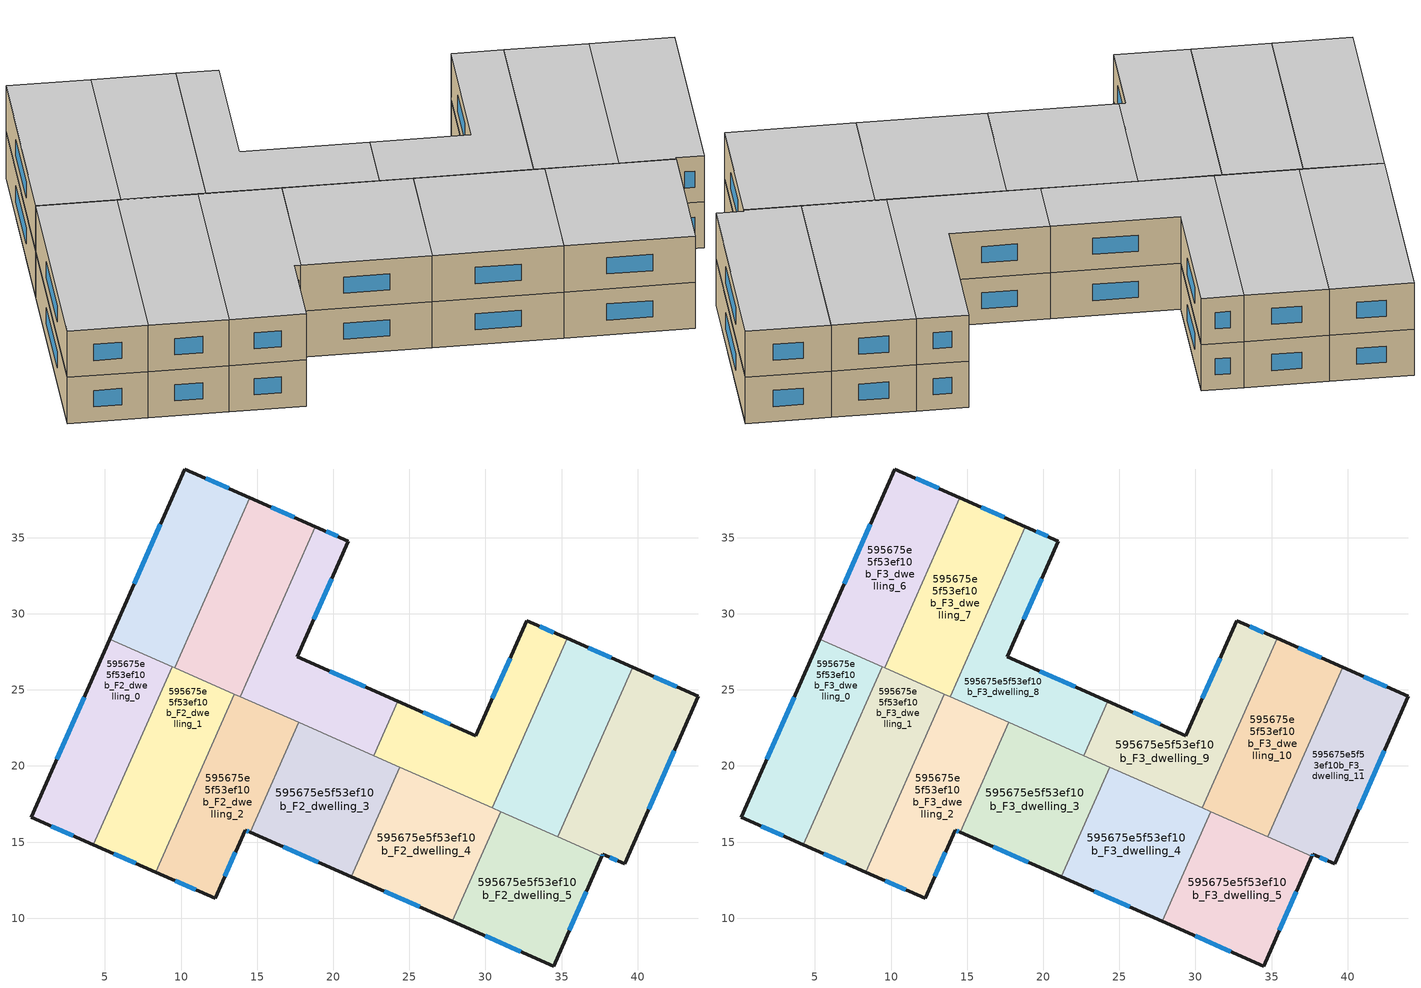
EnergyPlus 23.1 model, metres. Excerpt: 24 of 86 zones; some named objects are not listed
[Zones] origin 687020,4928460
595675e5f53ef10b_F2_dwelling_0
 floor to 595675e5f53ef10b_F1_dwelling_0 (EU_floor_Construction): 9.41,26.53 4.25,14.82 0.15,16.62 5.31,28.33 z6
 wall outside (EU_wall_Construction): 5.31,28.33 0.15,16.62 4.25,14.82 z6:9
 wall to 595675e5f53ef10b_F2_dwelling_1 (EU_wall_Construction): 4.25,14.82 9.41,26.53 z6:9
 wall to 595675e5f53ef10b_F2_dwelling_6 (EU_wall_Construction): 9.41,26.53 5.31,28.33 z6:9
 window (EU_Window_Construction): 1.48,16.03 2.92,15.4 / 3.64,24.52 1.83,20.43 z6.98:8.02
595675e5f53ef10b_F2_dwelling_1
 floor to 595675e5f53ef10b_F1_dwelling_1 (EU_floor_Construction): 13.5,24.72 8.34,13.01 4.25,14.82 9.41,26.53 z6
 wall outside (EU_wall_Construction): 4.25,14.82 8.34,13.01 z6:9
 wall to 595675e5f53ef10b_F2_dwelling_2 (EU_wall_Construction): 8.34,13.01 13.5,24.72 z6:9
 wall to 595675e5f53ef10b_F2_dwelling_7 (EU_wall_Construction): 13.5,24.72 9.6,26.44 z6:9
 wall to 595675e5f53ef10b_F2_dwelling_6 (EU_wall_Construction): 9.6,26.44 9.41,26.52 z6:9
 window (EU_Window_Construction): 5.58,14.23 7.01,13.6 z6.98:8.02
595675e5f53ef10b_F2_dwelling_10
 floor adiabatic (EU_floor_Construction): 39.66,26.48 34.76,15.35 31.68,16.71 36.59,27.84 z6
 floor to 595675e5f53ef10b_F1_dwelling_10 (EU_floor_Construction): 36.59,27.84 31.68,16.71 30.45,17.25 35.36,28.38 z6
 wall outside (EU_wall_Construction): 39.66,26.48 35.36,28.38 z6:9
 wall to 595675e5f53ef10b_F2_dwelling_9 (EU_wall_Construction): 35.36,28.38 30.45,17.25 z6:9
 wall to 595675e5f53ef10b_F2_dwelling_11 (EU_wall_Construction): 34.76,15.35 39.66,26.48 z6:9
 wall to 595675e5f53ef10b_F2_dwelling_5 (EU_wall_Construction): 31.01,17 34.76,15.35 z6:9
 wall to 595675e5f53ef10b_F2_dwelling_4 (EU_wall_Construction): 30.45,17.25 31.01,17 z6:9
 window (EU_Window_Construction): 38.26,27.1 36.76,27.76 z6.98:8.02
595675e5f53ef10b_F2_dwelling_11
 floor to 595675e5f53ef10b_F1_dwelling_12 (EU_floor_Construction): 43.98,24.58 39.13,13.57 37.7,14.2 37.65,14.08 35.37,15.08 40.28,26.21 z6
 floor to 595675e5f53ef10b_F1_dwelling_11 (EU_floor_Construction): 40.28,26.21 35.37,15.08 34.76,15.35 39.66,26.48 z6
 wall outside (EU_wall_Construction): 37.65,14.08 37.7,14.2 39.13,13.57 43.98,24.58 39.66,26.48 z6:9
 wall to 595675e5f53ef10b_F2_dwelling_5 (EU_wall_Construction): 34.76,15.35 37.65,14.08 z6:9
 window (EU_Window_Construction): 37.66,14.12 37.68,14.16 / 42.58,25.2 41.07,25.86 / 40.71,17.15 42.4,21 / 38.17,14 38.67,13.78 z6.98:8.02
595675e5f53ef10b_F2_dwelling_2
 floor to 595675e5f53ef10b_F1_dwelling_2 (EU_floor_Construction): 17.72,22.86 14.54,15.65 14.21,15.79 12.23,11.3 8.34,13.01 13.5,24.72 z6
 wall outside (EU_wall_Construction): 8.34,13.01 12.23,11.3 14.21,15.79 14.54,15.65 z6:9
 wall to 595675e5f53ef10b_F2_dwelling_3 (EU_wall_Construction): 14.54,15.65 17.72,22.86 z6:9
 wall to 595675e5f53ef10b_F2_dwelling_8 (EU_wall_Construction): 17.72,22.86 13.88,24.55 z6:9
 wall to 595675e5f53ef10b_F2_dwelling_7 (EU_wall_Construction): 13.88,24.55 13.5,24.72 z6:9
 window (EU_Window_Construction): 14.32,15.74 14.43,15.69 / 12.88,12.76 13.57,14.33 / 9.61,12.46 10.97,11.86 z6.98:8.02
595675e5f53ef10b_F2_dwelling_3
 floor to 595675e5f53ef10b_F1_dwelling_3 (EU_floor_Construction): 24.36,19.93 21.18,12.72 14.54,15.65 17.72,22.86 z6
 wall outside (EU_wall_Construction): 14.54,15.65 21.18,12.72 z6:9
 wall to 595675e5f53ef10b_F2_dwelling_4 (EU_wall_Construction): 21.18,12.72 24.36,19.93 z6:9
 wall to 595675e5f53ef10b_F2_dwelling_9 (EU_wall_Construction): 24.36,19.93 22.65,20.69 z6:9
 wall to 595675e5f53ef10b_F2_dwelling_8 (EU_wall_Construction): 22.65,20.69 17.72,22.86 z6:9
 window (EU_Window_Construction): 16.7,14.69 19.02,13.67 z6.98:8.02
595675e5f53ef10b_F2_dwelling_4
 floor to 595675e5f53ef10b_F1_dwelling_4 (EU_floor_Construction): 31.01,17 27.83,9.79 21.18,12.72 24.36,19.93 z6
 wall outside (EU_wall_Construction): 21.18,12.72 27.83,9.79 z6:9
 wall to 595675e5f53ef10b_F2_dwelling_5 (EU_wall_Construction): 27.83,9.79 31.01,17 z6:9
 wall to 595675e5f53ef10b_F2_dwelling_9 (EU_wall_Construction): 30.45,17.25 24.36,19.93 z6:9
 window (EU_Window_Construction): 23.34,11.77 25.67,10.74 z6.98:8.02
595675e5f53ef10b_F2_dwelling_5
 floor to 595675e5f53ef10b_F1_dwelling_5 (EU_floor_Construction): 37.65,14.08 34.47,6.86 27.83,9.79 31.01,17 z6
 wall outside (EU_wall_Construction): 27.83,9.79 34.47,6.86 37.65,14.08 z6:9
 window (EU_Window_Construction): 35.5,9.21 36.61,11.73 / 29.99,8.84 32.31,7.81 z6.98:8.02
595675e5f53ef10b_F2_dwelling_6
 floor to 595675e5f53ef10b_F1_dwelling_6 (EU_floor_Construction): 13.92,37.89 8.99,26.71 5.31,28.33 10.24,39.51 z6
 floor to 595675e5f53ef10b_F1_dwelling_7 (EU_floor_Construction): 14.53,37.62 9.6,26.44 8.99,26.71 13.92,37.89 z6
 wall outside (EU_wall_Construction): 14.53,37.62 10.24,39.51 5.31,28.33 z6:9
 wall to 595675e5f53ef10b_F2_dwelling_7 (EU_wall_Construction): 9.6,26.44 14.53,37.62 z6:9
 window (EU_Window_Construction): 8.64,35.87 6.92,31.97 / 13.13,38.24 11.64,38.9 z6.98:8.02
595675e5f53ef10b_F2_dwelling_7
 floor to 595675e5f53ef10b_F1_dwelling_8 (EU_floor_Construction): 18.81,35.73 13.89,24.55 12.66,25.09 12.62,25.11 17.54,36.29 z6
 floor adiabatic (EU_floor_Construction): 17.54,36.29 12.62,25.11 12.66,25.09 13.89,24.55 9.6,26.44 14.53,37.62 z6
 wall outside (EU_wall_Construction): 18.81,35.73 14.53,37.62 z6:9
 wall to 595675e5f53ef10b_F2_dwelling_8 (EU_wall_Construction): 13.89,24.55 18.81,35.73 z6:9
 window (EU_Window_Construction): 17.42,36.35 15.92,37.01 z6.98:8.02
595675e5f53ef10b_F2_dwelling_8
 floor to 595675e5f53ef10b_F1_dwelling_8 (EU_floor_Construction): 20.99,34.77 17.64,27.16 18.2,26.91 16.63,23.34 13.89,24.55 18.81,35.73 z6
 floor to 595675e5f53ef10b_F1_dwelling_9 (EU_floor_Construction): 24.23,24.26 22.65,20.69 16.63,23.34 18.2,26.91 z6
 wall outside (EU_wall_Construction): 24.23,24.26 17.64,27.16 20.99,34.77 18.81,35.73 z6:9
 wall to 595675e5f53ef10b_F2_dwelling_9 (EU_wall_Construction): 22.65,20.69 24.23,24.26 z6:9
 window (EU_Window_Construction): 20.28,35.08 19.52,35.42 / 18.73,29.64 19.9,32.3 / 22.09,25.2 19.78,26.22 z6.98:8.02
595675e5f53ef10b_F2_dwelling_9
 floor to 595675e5f53ef10b_F1_dwelling_10 (EU_floor_Construction): 35.36,28.38 30.45,17.25 27.99,18.33 29.57,21.91 29.37,21.99 32.7,29.55 z6
 floor to 595675e5f53ef10b_F1_dwelling_9 (EU_floor_Construction): 29.57,21.91 27.99,18.33 22.65,20.69 24.23,24.26 z6
 wall outside (EU_wall_Construction): 35.36,28.38 32.7,29.55 29.37,21.99 24.23,24.26 z6:9
 window (EU_Window_Construction): 27.7,22.73 25.9,23.52 / 31.62,27.09 30.46,24.45 / 34.49,28.76 33.57,29.17 z6.98:8.02
595675e5f53ef10b_F3_dwelling_0
 floor to 595675e5f53ef10b_F2_dwelling_0 (EU_floor_Construction): 9.41,26.53 4.25,14.82 0.15,16.62 5.31,28.33 z9
 wall outside (EU_wall_Construction): 5.31,28.33 0.15,16.62 4.25,14.82 z9:12
 wall to 595675e5f53ef10b_F3_dwelling_1 (EU_wall_Construction): 4.25,14.82 9.41,26.53 z9:12
 wall to 595675e5f53ef10b_F3_dwelling_6 (EU_wall_Construction): 9.41,26.53 5.31,28.33 z9:12
 window (EU_Window_Construction): 1.48,16.03 2.92,15.4 / 3.64,24.52 1.83,20.43 z9.98:11.02
 ceiling to 595675e5f53ef10b_F4_dwelling_0 (EU_floor_Construction): 4.25,14.82 9.41,26.53 5.31,28.33 0.15,16.62 z12
595675e5f53ef10b_F3_dwelling_1
 floor to 595675e5f53ef10b_F2_dwelling_1 (EU_floor_Construction): 13.5,24.72 8.34,13.01 4.25,14.82 9.41,26.53 z9
 wall outside (EU_wall_Construction): 4.25,14.82 8.34,13.01 z9:12
 wall to 595675e5f53ef10b_F3_dwelling_2 (EU_wall_Construction): 8.34,13.01 13.5,24.72 z9:12
 wall to 595675e5f53ef10b_F3_dwelling_7 (EU_wall_Construction): 13.5,24.72 9.6,26.44 z9:12
 wall to 595675e5f53ef10b_F3_dwelling_6 (EU_wall_Construction): 9.6,26.44 9.41,26.52 z9:12
 window (EU_Window_Construction): 5.58,14.23 7.01,13.6 z9.98:11.02
 ceiling to 595675e5f53ef10b_F4_dwelling_1 (EU_floor_Construction): 8.34,13.01 13.5,24.72 9.41,26.53 4.25,14.82 z12
595675e5f53ef10b_F3_dwelling_10
 floor to 595675e5f53ef10b_F2_dwelling_10 (EU_floor_Construction): 39.66,26.48 34.76,15.35 30.45,17.25 35.36,28.38 z9
 wall outside (EU_wall_Construction): 39.66,26.48 35.36,28.38 z9:12
 wall to 595675e5f53ef10b_F3_dwelling_9 (EU_wall_Construction): 35.36,28.38 30.45,17.25 z9:12
 wall to 595675e5f53ef10b_F3_dwelling_11 (EU_wall_Construction): 34.76,15.35 39.66,26.48 z9:12
 wall to 595675e5f53ef10b_F3_dwelling_5 (EU_wall_Construction): 31.01,17 34.76,15.35 z9:12
 wall to 595675e5f53ef10b_F3_dwelling_4 (EU_wall_Construction): 30.45,17.25 31.01,17 z9:12
 window (EU_Window_Construction): 38.26,27.1 36.76,27.76 z9.98:11.02
 ceiling to 595675e5f53ef10b_F4_dwelling_10 (EU_floor_Construction): 34.76,15.35 39.66,26.48 35.36,28.38 30.45,17.25 z12
595675e5f53ef10b_F3_dwelling_11
 floor to 595675e5f53ef10b_F2_dwelling_11 (EU_floor_Construction): 43.98,24.58 39.13,13.57 37.7,14.2 37.65,14.08 34.76,15.35 39.66,26.48 z9
 wall outside (EU_wall_Construction): 37.65,14.08 37.7,14.2 39.13,13.57 43.98,24.58 39.66,26.48 z9:12
 wall to 595675e5f53ef10b_F3_dwelling_5 (EU_wall_Construction): 34.76,15.35 37.65,14.08 z9:12
 window (EU_Window_Construction): 37.66,14.12 37.68,14.16 / 42.58,25.2 41.07,25.86 / 40.71,17.15 42.4,21 / 38.17,14 38.67,13.78 z9.98:11.02
 ceiling to 595675e5f53ef10b_F4_dwelling_11 (EU_floor_Construction): 39.13,13.57 43.98,24.58 39.66,26.48 34.76,15.35 37.65,14.08 37.7,14.2 z12
595675e5f53ef10b_F3_dwelling_2
 floor to 595675e5f53ef10b_F2_dwelling_2 (EU_floor_Construction): 17.72,22.86 14.54,15.65 14.21,15.79 12.23,11.3 8.34,13.01 13.5,24.72 z9
 wall outside (EU_wall_Construction): 8.34,13.01 12.23,11.3 14.21,15.79 14.54,15.65 z9:12
 wall to 595675e5f53ef10b_F3_dwelling_3 (EU_wall_Construction): 14.54,15.65 17.72,22.86 z9:12
 wall to 595675e5f53ef10b_F3_dwelling_8 (EU_wall_Construction): 17.72,22.86 13.88,24.55 z9:12
 wall to 595675e5f53ef10b_F3_dwelling_7 (EU_wall_Construction): 13.88,24.55 13.5,24.72 z9:12
 window (EU_Window_Construction): 14.32,15.74 14.43,15.69 / 12.88,12.76 13.57,14.33 / 9.61,12.46 10.97,11.86 z9.98:11.02
 ceiling to 595675e5f53ef10b_F4_dwelling_2 (EU_floor_Construction): 14.54,15.65 17.72,22.86 13.5,24.72 8.34,13.01 12.23,11.3 14.21,15.79 z12
595675e5f53ef10b_F3_dwelling_3
 floor to 595675e5f53ef10b_F2_dwelling_3 (EU_floor_Construction): 24.36,19.93 21.18,12.72 14.54,15.65 17.72,22.86 z9
 wall outside (EU_wall_Construction): 14.54,15.65 21.18,12.72 z9:12
 wall to 595675e5f53ef10b_F3_dwelling_4 (EU_wall_Construction): 21.18,12.72 24.36,19.93 z9:12
 wall to 595675e5f53ef10b_F3_dwelling_9 (EU_wall_Construction): 24.36,19.93 22.65,20.69 z9:12
 wall to 595675e5f53ef10b_F3_dwelling_8 (EU_wall_Construction): 22.65,20.69 17.72,22.86 z9:12
 window (EU_Window_Construction): 16.7,14.69 19.02,13.67 z9.98:11.02
 ceiling to 595675e5f53ef10b_F4_dwelling_3 (EU_floor_Construction): 21.18,12.72 24.36,19.93 17.72,22.86 14.54,15.65 z12
595675e5f53ef10b_F3_dwelling_4
 floor to 595675e5f53ef10b_F2_dwelling_4 (EU_floor_Construction): 31.01,17 27.83,9.79 21.18,12.72 24.36,19.93 z9
 wall outside (EU_wall_Construction): 21.18,12.72 27.83,9.79 z9:12
 wall to 595675e5f53ef10b_F3_dwelling_5 (EU_wall_Construction): 27.83,9.79 31.01,17 z9:12
 wall to 595675e5f53ef10b_F3_dwelling_9 (EU_wall_Construction): 30.45,17.25 24.36,19.93 z9:12
 window (EU_Window_Construction): 23.34,11.77 25.67,10.74 z9.98:11.02
 ceiling to 595675e5f53ef10b_F4_dwelling_4 (EU_floor_Construction): 27.83,9.79 31.01,17 24.36,19.93 21.18,12.72 z12
595675e5f53ef10b_F3_dwelling_5
 floor to 595675e5f53ef10b_F2_dwelling_5 (EU_floor_Construction): 37.65,14.08 34.47,6.86 27.83,9.79 31.01,17 z9
 wall outside (EU_wall_Construction): 27.83,9.79 34.47,6.86 37.65,14.08 z9:12
 window (EU_Window_Construction): 35.5,9.21 36.61,11.73 / 29.99,8.84 32.31,7.81 z9.98:11.02
 ceiling to 595675e5f53ef10b_F4_dwelling_5 (EU_floor_Construction): 34.47,6.86 37.65,14.08 31.01,17 27.83,9.79 z12
595675e5f53ef10b_F3_dwelling_6
 floor to 595675e5f53ef10b_F2_dwelling_6 (EU_floor_Construction): 14.53,37.62 9.6,26.44 5.31,28.33 10.24,39.51 z9
 wall outside (EU_wall_Construction): 14.53,37.62 10.24,39.51 5.31,28.33 z9:12
 wall to 595675e5f53ef10b_F3_dwelling_7 (EU_wall_Construction): 9.6,26.44 14.53,37.62 z9:12
 window (EU_Window_Construction): 8.64,35.87 6.92,31.97 / 13.13,38.24 11.64,38.9 z9.98:11.02
 ceiling to 595675e5f53ef10b_F4_dwelling_6 (EU_floor_Construction): 9.6,26.44 14.53,37.62 10.24,39.51 5.31,28.33 z12
595675e5f53ef10b_F3_dwelling_7
 floor to 595675e5f53ef10b_F2_dwelling_7 (EU_floor_Construction): 18.81,35.73 13.89,24.55 9.6,26.44 14.53,37.62 z9
 wall outside (EU_wall_Construction): 18.81,35.73 14.53,37.62 z9:12
 wall to 595675e5f53ef10b_F3_dwelling_8 (EU_wall_Construction): 13.89,24.55 18.81,35.73 z9:12
 window (EU_Window_Construction): 17.42,36.35 15.92,37.01 z9.98:11.02
 ceiling to 595675e5f53ef10b_F4_dwelling_7 (EU_floor_Construction): 13.89,24.55 18.81,35.73 14.53,37.62 9.6,26.44 z12
595675e5f53ef10b_F3_dwelling_8
 floor to 595675e5f53ef10b_F2_dwelling_8 (EU_floor_Construction): 20.99,34.77 17.64,27.16 24.23,24.26 22.65,20.69 13.89,24.55 18.81,35.73 z9
 wall outside (EU_wall_Construction): 24.23,24.26 17.64,27.16 20.99,34.77 18.81,35.73 z9:12
 wall to 595675e5f53ef10b_F3_dwelling_9 (EU_wall_Construction): 22.65,20.69 24.23,24.26 z9:12
 window (EU_Window_Construction): 20.28,35.08 19.52,35.42 / 18.73,29.64 19.9,32.3 / 22.09,25.2 19.78,26.22 z9.98:11.02
 ceiling to 595675e5f53ef10b_F4_dwelling_8 (EU_floor_Construction): 22.65,20.69 24.23,24.26 17.64,27.16 20.99,34.77 18.81,35.73 13.89,24.55 z12
595675e5f53ef10b_F3_dwelling_9
 floor to 595675e5f53ef10b_F2_dwelling_9 (EU_floor_Construction): 35.36,28.38 30.45,17.25 22.65,20.69 24.23,24.26 29.37,21.99 32.7,29.55 z9
 wall outside (EU_wall_Construction): 35.36,28.38 32.7,29.55 29.37,21.99 24.23,24.26 z9:12
 window (EU_Window_Construction): 27.7,22.73 25.9,23.52 / 31.62,27.09 30.46,24.45 / 34.49,28.76 33.57,29.17 z9.98:11.02
 ceiling to 595675e5f53ef10b_F4_dwelling_9 (EU_floor_Construction): 30.45,17.25 35.36,28.38 32.7,29.55 29.37,21.99 24.23,24.26 22.65,20.69 z12
[Building]
EU S2 Campaign: North Axis=0; Terrain=City; Solar Distribution=FullExterior
[Site:Location]
Bologna: Latitude=44.5; Longitude=11.25; Time Zone=1; Elevation=37
[SizingPeriod:WeatherFileDays]
AnnualSizingPeriod: Begin Month=1; Begin Day of Month=1; End Month=12; End Day of Month=31; Day of Week for Start Day=Monday; Use Weather File Daylight Saving Period=No; Use Weather File Rain and Snow Indicators=No
[MATERIAL]
EU_InternalMass_Material: Roughness=MediumRough; Thickness=0.1; Conductivity=1; Density=1800; Specific Heat=900; Thermal Absorptance=0.9; Solar Absorptance=0.7; Visible Absorptance=0.7
[MATERIAL:NOMASS] Roughness=MediumRough; Thermal Absorptance=0.9; Solar Absorptance=0.7; Visible Absorptance=0.7
Name | Thermal Resistance
EU_wall_NoMass | 0.905828
EU_floor_NoMass | 0.67114
[WINDOWMATERIAL:SIMPLEGLAZINGSYSTEM]
EU_Window_SimpleGlazing: UFactor=4.52486; Solar Heat Gain Coefficient=0.85; Visible Transmittance=0.85
[CONSTRUCTION]
EU_wall_Construction: EU_wall_NoMass
EU_floor_Construction: EU_floor_NoMass
EU_Window_Construction: EU_Window_SimpleGlazing
EU_InternalMass_Construction: EU_InternalMass_Material
[ZONE] Type=1; Multiplier=1; Ceiling Height=autocalculate; Floor Area=autocalculate; Part of Total Floor Area=Yes
Name | Volume
595675e5f53ef10b_F2_dwelling_0; 595675e5f53ef10b_F3_dwelling_0 | 171.695
595675e5f53ef10b_F2_dwelling_1; 595675e5f53ef10b_F3_dwelling_1 | 171.699
595675e5f53ef10b_F2_dwelling_10; 595675e5f53ef10b_F3_dwelling_10; 595675e5f53ef10b_F2_dwelling_7; 595675e5f53ef10b_F3_dwelling_7 | 171.697
595675e5f53ef10b_F2_dwelling_11; 595675e5f53ef10b_F3_dwelling_11 | 171.701
595675e5f53ef10b_F2_dwelling_2; 595675e5f53ef10b_F3_dwelling_2 | 171.689
595675e5f53ef10b_F2_dwelling_3; 595675e5f53ef10b_F3_dwelling_3 | 171.68
595675e5f53ef10b_F2_dwelling_4; 595675e5f53ef10b_F3_dwelling_4 | 171.708
595675e5f53ef10b_F2_dwelling_5; 595675e5f53ef10b_F3_dwelling_5 | 171.688
595675e5f53ef10b_F2_dwelling_6; 595675e5f53ef10b_F3_dwelling_6 | 171.679
595675e5f53ef10b_F2_dwelling_8; 595675e5f53ef10b_F3_dwelling_8 | 171.694
595675e5f53ef10b_F2_dwelling_9; 595675e5f53ef10b_F3_dwelling_9 | 171.666
[INTERNALMASS] Construction=EU_InternalMass_Construction
Name | Zone or ZoneList | Surface Area
595675e5f53ef10b_F2_dwelling_0_EU_InternalMass | 595675e5f53ef10b_F2_dwelling_0 | 57.2316
595675e5f53ef10b_F2_dwelling_1_EU_InternalMass | 595675e5f53ef10b_F2_dwelling_1 | 57.233
595675e5f53ef10b_F2_dwelling_2_EU_InternalMass | 595675e5f53ef10b_F2_dwelling_2 | 57.2299
595675e5f53ef10b_F2_dwelling_3_EU_InternalMass | 595675e5f53ef10b_F2_dwelling_3 | 57.2264
595675e5f53ef10b_F2_dwelling_4_EU_InternalMass | 595675e5f53ef10b_F2_dwelling_4 | 57.2358
595675e5f53ef10b_F2_dwelling_5_EU_InternalMass | 595675e5f53ef10b_F2_dwelling_5 | 57.2298
595675e5f53ef10b_F2_dwelling_6_EU_InternalMass | 595675e5f53ef10b_F2_dwelling_6 | 57.2261
595675e5f53ef10b_F2_dwelling_7_EU_InternalMass | 595675e5f53ef10b_F2_dwelling_7 | 57.2326
595675e5f53ef10b_F2_dwelling_8_EU_InternalMass | 595675e5f53ef10b_F2_dwelling_8 | 57.2315
595675e5f53ef10b_F2_dwelling_9_EU_InternalMass | 595675e5f53ef10b_F2_dwelling_9 | 57.2208
595675e5f53ef10b_F2_dwelling_10_EU_InternalMass | 595675e5f53ef10b_F2_dwelling_10 | 57.2321
595675e5f53ef10b_F2_dwelling_11_EU_InternalMass | 595675e5f53ef10b_F2_dwelling_11 | 57.2336
595675e5f53ef10b_F3_dwelling_0_EU_InternalMass | 595675e5f53ef10b_F3_dwelling_0 | 57.2316
595675e5f53ef10b_F3_dwelling_1_EU_InternalMass | 595675e5f53ef10b_F3_dwelling_1 | 57.233
595675e5f53ef10b_F3_dwelling_2_EU_InternalMass | 595675e5f53ef10b_F3_dwelling_2 | 57.2299
595675e5f53ef10b_F3_dwelling_3_EU_InternalMass | 595675e5f53ef10b_F3_dwelling_3 | 57.2264
595675e5f53ef10b_F3_dwelling_4_EU_InternalMass | 595675e5f53ef10b_F3_dwelling_4 | 57.2358
595675e5f53ef10b_F3_dwelling_5_EU_InternalMass | 595675e5f53ef10b_F3_dwelling_5 | 57.2298
595675e5f53ef10b_F3_dwelling_6_EU_InternalMass | 595675e5f53ef10b_F3_dwelling_6 | 57.2261
595675e5f53ef10b_F3_dwelling_7_EU_InternalMass | 595675e5f53ef10b_F3_dwelling_7 | 57.2326
595675e5f53ef10b_F3_dwelling_8_EU_InternalMass | 595675e5f53ef10b_F3_dwelling_8 | 57.2315
595675e5f53ef10b_F3_dwelling_9_EU_InternalMass | 595675e5f53ef10b_F3_dwelling_9 | 57.2208
595675e5f53ef10b_F3_dwelling_10_EU_InternalMass | 595675e5f53ef10b_F3_dwelling_10 | 57.2321
595675e5f53ef10b_F3_dwelling_11_EU_InternalMass | 595675e5f53ef10b_F3_dwelling_11 | 57.2336
[OTHEREQUIPMENT] Fuel Type=Electricity; Design Level Calculation Method=Watts/Area; Power per Zone Floor Area=1; Fraction Latent=0; Fraction Radiant=0; Fraction Lost=0; Carbon Dioxide Generation Rate=0; EndUse Subcategory=EU_Step8_InternalGains
Name | Zone or ZoneList or Space or SpaceList | Schedule
EU_Step8_InternalGain_595675e5f53ef10b_F2_dwelling_0_f000 | 595675e5f53ef10b_F2_dwelling_0 | EU_Step8_GainSchedule_595675e5f53ef10b_F2_dwelling_0_f000
EU_Step8_InternalGain_595675e5f53ef10b_F2_dwelling_1_f000 | 595675e5f53ef10b_F2_dwelling_1 | EU_Step8_GainSchedule_595675e5f53ef10b_F2_dwelling_1_f000
EU_Step8_InternalGain_595675e5f53ef10b_F2_dwelling_2_f000 | 595675e5f53ef10b_F2_dwelling_2 | EU_Step8_GainSchedule_595675e5f53ef10b_F2_dwelling_2_f000
EU_Step8_InternalGain_595675e5f53ef10b_F2_dwelling_3_f000 | 595675e5f53ef10b_F2_dwelling_3 | EU_Step8_GainSchedule_595675e5f53ef10b_F2_dwelling_3_f000
EU_Step8_InternalGain_595675e5f53ef10b_F2_dwelling_4_f000 | 595675e5f53ef10b_F2_dwelling_4 | EU_Step8_GainSchedule_595675e5f53ef10b_F2_dwelling_4_f000
EU_Step8_InternalGain_595675e5f53ef10b_F2_dwelling_5_f000 | 595675e5f53ef10b_F2_dwelling_5 | EU_Step8_GainSchedule_595675e5f53ef10b_F2_dwelling_5_f000
EU_Step8_InternalGain_595675e5f53ef10b_F2_dwelling_6_f000 | 595675e5f53ef10b_F2_dwelling_6 | EU_Step8_GainSchedule_595675e5f53ef10b_F2_dwelling_6_f000
EU_Step8_InternalGain_595675e5f53ef10b_F2_dwelling_7_f000 | 595675e5f53ef10b_F2_dwelling_7 | EU_Step8_GainSchedule_595675e5f53ef10b_F2_dwelling_7_f000
EU_Step8_InternalGain_595675e5f53ef10b_F2_dwelling_8_f000 | 595675e5f53ef10b_F2_dwelling_8 | EU_Step8_GainSchedule_595675e5f53ef10b_F2_dwelling_8_f000
EU_Step8_InternalGain_595675e5f53ef10b_F2_dwelling_9_f000 | 595675e5f53ef10b_F2_dwelling_9 | EU_Step8_GainSchedule_595675e5f53ef10b_F2_dwelling_9_f000
EU_Step8_InternalGain_595675e5f53ef10b_F2_dwelling_10_f000 | 595675e5f53ef10b_F2_dwelling_10 | EU_Step8_GainSchedule_595675e5f53ef10b_F2_dwelling_10_f000
EU_Step8_InternalGain_595675e5f53ef10b_F2_dwelling_11_f000 | 595675e5f53ef10b_F2_dwelling_11 | EU_Step8_GainSchedule_595675e5f53ef10b_F2_dwelling_11_f000
EU_Step8_InternalGain_595675e5f53ef10b_F3_dwelling_0_f000 | 595675e5f53ef10b_F3_dwelling_0 | EU_Step8_GainSchedule_595675e5f53ef10b_F3_dwelling_0_f000
EU_Step8_InternalGain_595675e5f53ef10b_F3_dwelling_1_f000 | 595675e5f53ef10b_F3_dwelling_1 | EU_Step8_GainSchedule_595675e5f53ef10b_F3_dwelling_1_f000
EU_Step8_InternalGain_595675e5f53ef10b_F3_dwelling_2_f000 | 595675e5f53ef10b_F3_dwelling_2 | EU_Step8_GainSchedule_595675e5f53ef10b_F3_dwelling_2_f000
EU_Step8_InternalGain_595675e5f53ef10b_F3_dwelling_3_f000 | 595675e5f53ef10b_F3_dwelling_3 | EU_Step8_GainSchedule_595675e5f53ef10b_F3_dwelling_3_f000
EU_Step8_InternalGain_595675e5f53ef10b_F3_dwelling_4_f000 | 595675e5f53ef10b_F3_dwelling_4 | EU_Step8_GainSchedule_595675e5f53ef10b_F3_dwelling_4_f000
EU_Step8_InternalGain_595675e5f53ef10b_F3_dwelling_5_f000 | 595675e5f53ef10b_F3_dwelling_5 | EU_Step8_GainSchedule_595675e5f53ef10b_F3_dwelling_5_f000
EU_Step8_InternalGain_595675e5f53ef10b_F3_dwelling_6_f000 | 595675e5f53ef10b_F3_dwelling_6 | EU_Step8_GainSchedule_595675e5f53ef10b_F3_dwelling_6_f000
EU_Step8_InternalGain_595675e5f53ef10b_F3_dwelling_7_f000 | 595675e5f53ef10b_F3_dwelling_7 | EU_Step8_GainSchedule_595675e5f53ef10b_F3_dwelling_7_f000
EU_Step8_InternalGain_595675e5f53ef10b_F3_dwelling_8_f000 | 595675e5f53ef10b_F3_dwelling_8 | EU_Step8_GainSchedule_595675e5f53ef10b_F3_dwelling_8_f000
EU_Step8_InternalGain_595675e5f53ef10b_F3_dwelling_9_f000 | 595675e5f53ef10b_F3_dwelling_9 | EU_Step8_GainSchedule_595675e5f53ef10b_F3_dwelling_9_f000
EU_Step8_InternalGain_595675e5f53ef10b_F3_dwelling_10_f000 | 595675e5f53ef10b_F3_dwelling_10 | EU_Step8_GainSchedule_595675e5f53ef10b_F3_dwelling_10_f000
EU_Step8_InternalGain_595675e5f53ef10b_F3_dwelling_11_f000 | 595675e5f53ef10b_F3_dwelling_11 | EU_Step8_GainSchedule_595675e5f53ef10b_F3_dwelling_11_f000
[ZONEVENTILATION:DESIGNFLOWRATE] Schedule=EU_AlwaysOn; Design Flow Rate Calculation Method=AirChanges/Hour; Air Changes per Hour=0.73129; Ventilation Type=Natural; Fan Pressure Rise=0; Fan Total Efficiency=1; Constant Term Coefficient=1; Temperature Term Coefficient=0; Velocity Term Coefficient=0; Velocity Squared Term Coefficient=0; Minimum Indoor Temperature=-100; Maximum Indoor Temperature=100; Delta Temperature=-100; Minimum Outdoor Temperature=-100; Maximum Outdoor Temperature=100; Maximum Wind Speed=40
Name | Zone or ZoneList or Space or SpaceList
EU_ConstantAir_595675e5f53ef10b_F2_dwelling_0 | 595675e5f53ef10b_F2_dwelling_0
EU_ConstantAir_595675e5f53ef10b_F2_dwelling_1 | 595675e5f53ef10b_F2_dwelling_1
EU_ConstantAir_595675e5f53ef10b_F2_dwelling_2 | 595675e5f53ef10b_F2_dwelling_2
EU_ConstantAir_595675e5f53ef10b_F2_dwelling_3 | 595675e5f53ef10b_F2_dwelling_3
EU_ConstantAir_595675e5f53ef10b_F2_dwelling_4 | 595675e5f53ef10b_F2_dwelling_4
EU_ConstantAir_595675e5f53ef10b_F2_dwelling_5 | 595675e5f53ef10b_F2_dwelling_5
EU_ConstantAir_595675e5f53ef10b_F2_dwelling_6 | 595675e5f53ef10b_F2_dwelling_6
EU_ConstantAir_595675e5f53ef10b_F2_dwelling_7 | 595675e5f53ef10b_F2_dwelling_7
EU_ConstantAir_595675e5f53ef10b_F2_dwelling_8 | 595675e5f53ef10b_F2_dwelling_8
EU_ConstantAir_595675e5f53ef10b_F2_dwelling_9 | 595675e5f53ef10b_F2_dwelling_9
EU_ConstantAir_595675e5f53ef10b_F2_dwelling_10 | 595675e5f53ef10b_F2_dwelling_10
EU_ConstantAir_595675e5f53ef10b_F2_dwelling_11 | 595675e5f53ef10b_F2_dwelling_11
EU_ConstantAir_595675e5f53ef10b_F3_dwelling_0 | 595675e5f53ef10b_F3_dwelling_0
EU_ConstantAir_595675e5f53ef10b_F3_dwelling_1 | 595675e5f53ef10b_F3_dwelling_1
EU_ConstantAir_595675e5f53ef10b_F3_dwelling_2 | 595675e5f53ef10b_F3_dwelling_2
EU_ConstantAir_595675e5f53ef10b_F3_dwelling_3 | 595675e5f53ef10b_F3_dwelling_3
EU_ConstantAir_595675e5f53ef10b_F3_dwelling_4 | 595675e5f53ef10b_F3_dwelling_4
EU_ConstantAir_595675e5f53ef10b_F3_dwelling_5 | 595675e5f53ef10b_F3_dwelling_5
EU_ConstantAir_595675e5f53ef10b_F3_dwelling_6 | 595675e5f53ef10b_F3_dwelling_6
EU_ConstantAir_595675e5f53ef10b_F3_dwelling_7 | 595675e5f53ef10b_F3_dwelling_7
EU_ConstantAir_595675e5f53ef10b_F3_dwelling_8 | 595675e5f53ef10b_F3_dwelling_8
EU_ConstantAir_595675e5f53ef10b_F3_dwelling_9 | 595675e5f53ef10b_F3_dwelling_9
EU_ConstantAir_595675e5f53ef10b_F3_dwelling_10 | 595675e5f53ef10b_F3_dwelling_10
EU_ConstantAir_595675e5f53ef10b_F3_dwelling_11 | 595675e5f53ef10b_F3_dwelling_11
[HVACTEMPLATE:ZONE:IDEALLOADSAIRSYSTEM] System Availability Schedule=EU_AlwaysOn; Maximum Heating Supply Air Temperature=50; Minimum Cooling Supply Air Temperature=13; Maximum Heating Supply Air Humidity Ratio=0.0156; Minimum Cooling Supply Air Humidity Ratio=0.0077; Heating Limit=NoLimit; Cooling Limit=NoLimit; Heating Availability Schedule=EU_AlwaysOn; Cooling Availability Schedule=EU_CoolingOff; Dehumidification Control Type=ConstantSensibleHeatRatio; Cooling Sensible Heat Ratio=0.7; Dehumidification Setpoint=60; Humidification Control Type=None; Humidification Setpoint=30; Outdoor Air Method=None; Outdoor Air Flow Rate per Person=0.00944; Outdoor Air Flow Rate per Zone Floor Area=0; Outdoor Air Flow Rate per Zone=0; Demand Controlled Ventilation Type=None; Outdoor Air Economizer Type=NoEconomizer; Heat Recovery Type=None; Sensible Heat Recovery Effectiveness=0.7; Latent Heat Recovery Effectiveness=0.65
Name | Template Thermostat
595675e5f53ef10b_F2_dwelling_0 | EU_HeatOnly_595675e5f53ef10b_F2_dwelling_0
595675e5f53ef10b_F2_dwelling_1 | EU_HeatOnly_595675e5f53ef10b_F2_dwelling_1
595675e5f53ef10b_F2_dwelling_2 | EU_HeatOnly_595675e5f53ef10b_F2_dwelling_2
595675e5f53ef10b_F2_dwelling_3 | EU_HeatOnly_595675e5f53ef10b_F2_dwelling_3
595675e5f53ef10b_F2_dwelling_4 | EU_HeatOnly_595675e5f53ef10b_F2_dwelling_4
595675e5f53ef10b_F2_dwelling_5 | EU_HeatOnly_595675e5f53ef10b_F2_dwelling_5
595675e5f53ef10b_F2_dwelling_6 | EU_HeatOnly_595675e5f53ef10b_F2_dwelling_6
595675e5f53ef10b_F2_dwelling_7 | EU_HeatOnly_595675e5f53ef10b_F2_dwelling_7
595675e5f53ef10b_F2_dwelling_8 | EU_HeatOnly_595675e5f53ef10b_F2_dwelling_8
595675e5f53ef10b_F2_dwelling_9 | EU_HeatOnly_595675e5f53ef10b_F2_dwelling_9
595675e5f53ef10b_F2_dwelling_10 | EU_HeatOnly_595675e5f53ef10b_F2_dwelling_10
595675e5f53ef10b_F2_dwelling_11 | EU_HeatOnly_595675e5f53ef10b_F2_dwelling_11
595675e5f53ef10b_F3_dwelling_0 | EU_HeatOnly_595675e5f53ef10b_F3_dwelling_0
595675e5f53ef10b_F3_dwelling_1 | EU_HeatOnly_595675e5f53ef10b_F3_dwelling_1
595675e5f53ef10b_F3_dwelling_2 | EU_HeatOnly_595675e5f53ef10b_F3_dwelling_2
595675e5f53ef10b_F3_dwelling_3 | EU_HeatOnly_595675e5f53ef10b_F3_dwelling_3
595675e5f53ef10b_F3_dwelling_4 | EU_HeatOnly_595675e5f53ef10b_F3_dwelling_4
595675e5f53ef10b_F3_dwelling_5 | EU_HeatOnly_595675e5f53ef10b_F3_dwelling_5
595675e5f53ef10b_F3_dwelling_6 | EU_HeatOnly_595675e5f53ef10b_F3_dwelling_6
595675e5f53ef10b_F3_dwelling_7 | EU_HeatOnly_595675e5f53ef10b_F3_dwelling_7
595675e5f53ef10b_F3_dwelling_8 | EU_HeatOnly_595675e5f53ef10b_F3_dwelling_8
595675e5f53ef10b_F3_dwelling_9 | EU_HeatOnly_595675e5f53ef10b_F3_dwelling_9
595675e5f53ef10b_F3_dwelling_10 | EU_HeatOnly_595675e5f53ef10b_F3_dwelling_10
595675e5f53ef10b_F3_dwelling_11 | EU_HeatOnly_595675e5f53ef10b_F3_dwelling_11
[SIZING:ZONE] Zone Cooling Design Supply Air Temperature Input Method=SupplyAirTemperature; Zone Cooling Design Supply Air Temperature=13; Zone Heating Design Supply Air Temperature Input Method=SupplyAirTemperature; Zone Heating Design Supply Air Temperature=50; Zone Cooling Design Supply Air Humidity Ratio=0.008; Zone Heating Design Supply Air Humidity Ratio=0.008; Cooling Design Air Flow Method=DesignDay; Cooling Design Air Flow Rate=0; Cooling Minimum Air Flow per Zone Floor Area=0.000762; Cooling Minimum Air Flow=0; Cooling Minimum Air Flow Fraction=0.2; Heating Design Air Flow Method=DesignDay; Heating Design Air Flow Rate=0; Heating Maximum Air Flow per Zone Floor Area=0.002032; Heating Maximum Air Flow=0.141576; Heating Maximum Air Flow Fraction=0.3; Account for Dedicated Outdoor Air System=No; Dedicated Outdoor Air System Control Strategy=NeutralSupplyAir; Dedicated Outdoor Air Low Setpoint Temperature for Design=autosize; Dedicated Outdoor Air High Setpoint Temperature for Design=autosize; Zone Load Sizing Method=Sensible Load Only No Latent Load; Zone Latent Cooling Design Supply Air Humidity Ratio Input Method=HumidityRatioDifference; Zone Cooling Design Supply Air Humidity Ratio Difference=0.005; Zone Latent Heating Design Supply Air Humidity Ratio Input Method=HumidityRatioDifference; Zone Humidification Design Supply Air Humidity Ratio Difference=0.005
595675e5f53ef10b_F2_dwelling_0; 595675e5f53ef10b_F2_dwelling_1; 595675e5f53ef10b_F2_dwelling_2; 595675e5f53ef10b_F2_dwelling_3; 595675e5f53ef10b_F2_dwelling_4; 595675e5f53ef10b_F2_dwelling_5; 595675e5f53ef10b_F2_dwelling_6; 595675e5f53ef10b_F2_dwelling_7; 595675e5f53ef10b_F2_dwelling_8; 595675e5f53ef10b_F2_dwelling_9; 595675e5f53ef10b_F2_dwelling_10; 595675e5f53ef10b_F2_dwelling_11; 595675e5f53ef10b_F3_dwelling_0; 595675e5f53ef10b_F3_dwelling_1; 595675e5f53ef10b_F3_dwelling_2; 595675e5f53ef10b_F3_dwelling_3; 595675e5f53ef10b_F3_dwelling_4; 595675e5f53ef10b_F3_dwelling_5; 595675e5f53ef10b_F3_dwelling_6; 595675e5f53ef10b_F3_dwelling_7; 595675e5f53ef10b_F3_dwelling_8; 595675e5f53ef10b_F3_dwelling_9; 595675e5f53ef10b_F3_dwelling_10; 595675e5f53ef10b_F3_dwelling_11
[SCHEDULE:CONSTANT]
Name | Hourly Value
EU_AlwaysOn | 1
EU_CoolingOff | 0
[SCHEDULE:FILE] Column Number=1; Rows to Skip at Top=0; Number of Hours of Data=8760; Column Separator=Comma; Interpolate to Timestep=No; Minutes per Item=60; Adjust Schedule for Daylight Savings=Yes
Name | File
EU_Step8_GainSchedule_595675e5f53ef10b_F2_dwelling_0_f000 | ../../schedules/595675e5f53ef10b/595675e5f53ef10b_F2_dwelling_0_f000_gain.csv
EU_Step8_GainSchedule_595675e5f53ef10b_F2_dwelling_1_f000 | ../../schedules/595675e5f53ef10b/595675e5f53ef10b_F2_dwelling_1_f000_gain.csv
EU_Step8_GainSchedule_595675e5f53ef10b_F2_dwelling_2_f000 | ../../schedules/595675e5f53ef10b/595675e5f53ef10b_F2_dwelling_2_f000_gain.csv
EU_Step8_GainSchedule_595675e5f53ef10b_F2_dwelling_3_f000 | ../../schedules/595675e5f53ef10b/595675e5f53ef10b_F2_dwelling_3_f000_gain.csv
EU_Step8_GainSchedule_595675e5f53ef10b_F2_dwelling_4_f000 | ../../schedules/595675e5f53ef10b/595675e5f53ef10b_F2_dwelling_4_f000_gain.csv
EU_Step8_GainSchedule_595675e5f53ef10b_F2_dwelling_5_f000 | ../../schedules/595675e5f53ef10b/595675e5f53ef10b_F2_dwelling_5_f000_gain.csv
EU_Step8_GainSchedule_595675e5f53ef10b_F2_dwelling_6_f000 | ../../schedules/595675e5f53ef10b/595675e5f53ef10b_F2_dwelling_6_f000_gain.csv
EU_Step8_GainSchedule_595675e5f53ef10b_F2_dwelling_7_f000 | ../../schedules/595675e5f53ef10b/595675e5f53ef10b_F2_dwelling_7_f000_gain.csv
EU_Step8_GainSchedule_595675e5f53ef10b_F2_dwelling_8_f000 | ../../schedules/595675e5f53ef10b/595675e5f53ef10b_F2_dwelling_8_f000_gain.csv
EU_Step8_GainSchedule_595675e5f53ef10b_F2_dwelling_9_f000 | ../../schedules/595675e5f53ef10b/595675e5f53ef10b_F2_dwelling_9_f000_gain.csv
EU_Step8_GainSchedule_595675e5f53ef10b_F2_dwelling_10_f000 | ../../schedules/595675e5f53ef10b/595675e5f53ef10b_F2_dwelling_10_f000_gain.csv
EU_Step8_GainSchedule_595675e5f53ef10b_F2_dwelling_11_f000 | ../../schedules/595675e5f53ef10b/595675e5f53ef10b_F2_dwelling_11_f000_gain.csv
EU_Step8_GainSchedule_595675e5f53ef10b_F3_dwelling_0_f000 | ../../schedules/595675e5f53ef10b/595675e5f53ef10b_F3_dwelling_0_f000_gain.csv
EU_Step8_GainSchedule_595675e5f53ef10b_F3_dwelling_1_f000 | ../../schedules/595675e5f53ef10b/595675e5f53ef10b_F3_dwelling_1_f000_gain.csv
EU_Step8_GainSchedule_595675e5f53ef10b_F3_dwelling_2_f000 | ../../schedules/595675e5f53ef10b/595675e5f53ef10b_F3_dwelling_2_f000_gain.csv
EU_Step8_GainSchedule_595675e5f53ef10b_F3_dwelling_3_f000 | ../../schedules/595675e5f53ef10b/595675e5f53ef10b_F3_dwelling_3_f000_gain.csv
EU_Step8_GainSchedule_595675e5f53ef10b_F3_dwelling_4_f000 | ../../schedules/595675e5f53ef10b/595675e5f53ef10b_F3_dwelling_4_f000_gain.csv
EU_Step8_GainSchedule_595675e5f53ef10b_F3_dwelling_5_f000 | ../../schedules/595675e5f53ef10b/595675e5f53ef10b_F3_dwelling_5_f000_gain.csv
EU_Step8_GainSchedule_595675e5f53ef10b_F3_dwelling_6_f000 | ../../schedules/595675e5f53ef10b/595675e5f53ef10b_F3_dwelling_6_f000_gain.csv
EU_Step8_GainSchedule_595675e5f53ef10b_F3_dwelling_7_f000 | ../../schedules/595675e5f53ef10b/595675e5f53ef10b_F3_dwelling_7_f000_gain.csv
EU_Step8_GainSchedule_595675e5f53ef10b_F3_dwelling_8_f000 | ../../schedules/595675e5f53ef10b/595675e5f53ef10b_F3_dwelling_8_f000_gain.csv
EU_Step8_GainSchedule_595675e5f53ef10b_F3_dwelling_9_f000 | ../../schedules/595675e5f53ef10b/595675e5f53ef10b_F3_dwelling_9_f000_gain.csv
EU_Step8_GainSchedule_595675e5f53ef10b_F3_dwelling_10_f000 | ../../schedules/595675e5f53ef10b/595675e5f53ef10b_F3_dwelling_10_f000_gain.csv
EU_Step8_GainSchedule_595675e5f53ef10b_F3_dwelling_11_f000 | ../../schedules/595675e5f53ef10b/595675e5f53ef10b_F3_dwelling_11_f000_gain.csv
